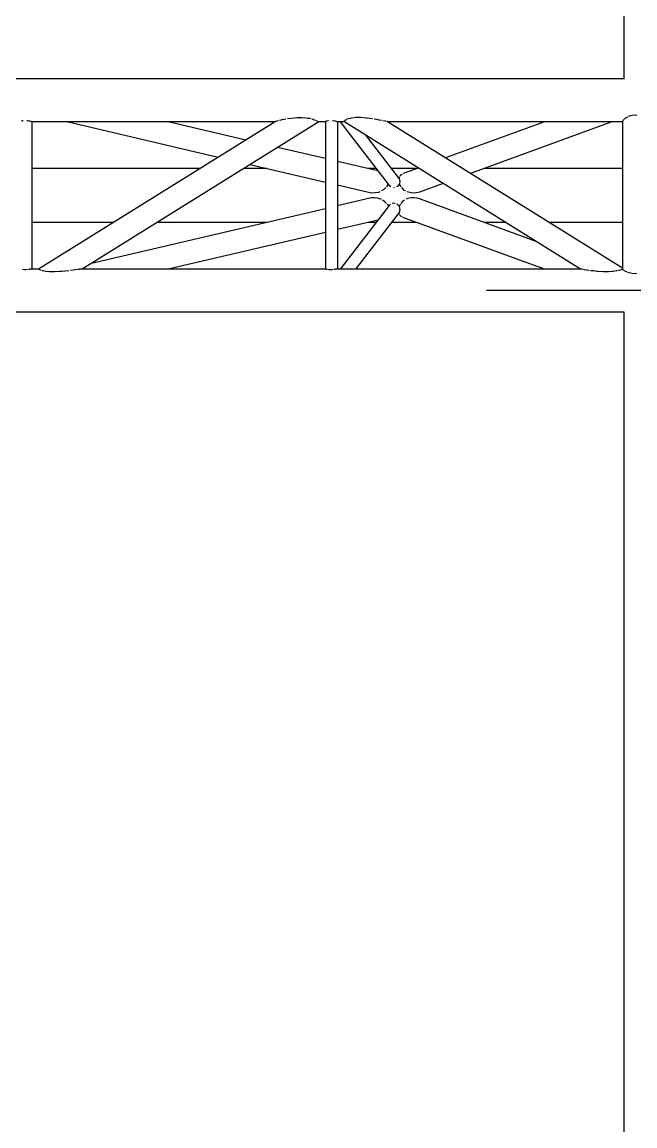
# Model space of a CAD drawing. Header units: millimetres. Extents: x 150209.93 to 150215.05, y 136675.65 to 136679.93.
# Drawn here: x 150210.8311 to 150210.9472, y 136678.2748 to 136678.4837 of the extents above; entities that cross this region are included whole.
import ezdxf

# ---------------------------------------------------------------- set-up
doc = ezdxf.new("R2010")
doc.units = ezdxf.units.MM
doc.header["$LTSCALE"] = 0.25
doc.linetypes.add('CENTER', pattern=[50.8, 31.75, -6.35, 6.35, -6.35])
doc.linetypes.add('XKITLINE00', pattern=[0])

# ---------------------------------------------------------------- blocks, each defined once
blk = doc.blocks.new('çatıı')
at = {"color": 8, "linetype": 'XKITLINE00'}
for p, q in [((10084.2, 15630.6), (10084.2, 14210.5)), ((10084.2, 14210.6), (9008.6, 14210.6)), ((9514.9, 14171), (9513.6, 14170.7)), ((9515.5, 14171.1), (9514.9, 14171)), ((9520, 14171), (9519, 14171.1)), ((9521.6, 14170.6), (9520, 14171)), ((9521.9, 14170.5), (9521.6, 14170.6)), ((9522.8, 14170.3), (9521.9, 14170.5)), ((9522.8, 14170.3), (9522.8, 14170.3)), ((9523.6, 14170.1), (9523.1, 14170.3)), ((9754.6, 14170.3), (9754.2, 14170.1)), ((9754.9, 14170.4), (9754.7, 14170.3)), ((9755.2, 14170.5), (9754.9, 14170.4)), ((9757.2, 14171.1), (9755.2, 14170.5)), ((9759.7, 14171.6), (9758, 14171.3)), ((9760.5, 14171.9), (9759.7, 14171.6)), ((9764, 14172.5), (9760.5, 14171.9)), ((9769.6, 14173.3), (9765.6, 14172.8)), ((9774.6, 14173.8), (9769.6, 14173.3)), ((9779.3, 14173.9), (9774.6, 14173.8)), ((9783.4, 14173.6), (9779.3, 14173.9)), ((9784.5, 14173.3), (9783.4, 14173.6)), ((9787, 14173), (9784.5, 14173.3)), ((9787.7, 14172.8), (9787, 14173)), ((9789.9, 14172.2), (9788.7, 14172.5)), ((9791, 14171.6), (9789.9, 14172.2)), ((9792.1, 14171.4), (9791, 14171.6)), ((9792.3, 14171.3), (9792.1, 14171.4)), ((9793.7, 14170.7), (9792.7, 14171.1)), ((9793.7, 14170.7), (9793.8, 14170.5)), ((9794.4, 14170.3), (9793.8, 14170.5)), ((9794.8, 14170.2), (9794.7, 14170.3)), ((9794.8, 14170.2), (9795.1, 14170)), ((9801.7, 14170.3), (9801.6, 14170.1)), ((9801.9, 14170.4), (9801.8, 14170.3)), ((9802.3, 14170.5), (9801.9, 14170.4)), ((9802.7, 14170.7), (9802.3, 14170.5)), ((9803.9, 14171.1), (9802.7, 14170.7)), ((9804.4, 14171.1), (9803.9, 14171.1)), ((9809.1, 14171), (9808.2, 14171.1)), ((9810.6, 14170.7), (9809.1, 14171)), ((9811, 14170.5), (9810.6, 14170.7)), ((9811.9, 14170.4), (9811, 14170.5)), ((9811.9, 14170.3), (9811.9, 14170.4)), ((9812.7, 14170.1), (9812.2, 14170.3)), ((9819, 14170.3), (9818.9, 14170.2)), ((9819.2, 14170.5), (9819.1, 14170.3)), ((9819.7, 14171.1), (9819.2, 14170.6)), ((9819.2, 14170.6), (9819.2, 14170.5)), ((9819.9, 14171.3), (9819.8, 14171.3)), ((9820.9, 14171.7), (9819.9, 14171.3)), ((9821.3, 14172.1), (9820.9, 14171.7)), ((9822.5, 14172.5), (9821.3, 14172.1)), ((9823.6, 14172.9), (9823.3, 14172.8)), ((9826.2, 14173.4), (9823.6, 14172.9)), ((9826.7, 14173.6), (9826.2, 14173.4)), ((9830.6, 14174), (9826.7, 14173.6)), ((9835.2, 14174), (9830.6, 14174)), ((9840.4, 14173.5), (9835.2, 14174)), ((9841.2, 14173.4), (9840.4, 14173.5)), ((9845.7, 14172.9), (9841.2, 14173.4)), ((9846.2, 14172.8), (9845.7, 14172.9)), ((9850.7, 14172.1), (9847.9, 14172.5)), ((9852.5, 14171.7), (9850.7, 14172.1)), ((9855, 14171.3), (9852.5, 14171.7)), ((9858.3, 14170.5), (9855.8, 14171.1)), ((9858.4, 14170.5), (9858.3, 14170.5)), ((9859.2, 14170.3), (9858.4, 14170.5)), ((9860.1, 14170.2), (9859.7, 14170.3)), ((10082.9, 14170.5), (10082.7, 14170.4)), ((10082.7, 14170.4), (10082.7, 14031.3)), ((10083.1, 14171.1), (10082.9, 14170.5)), ((10083.7, 14171.7), (10083.2, 14171.3)), ((10084.1, 14172.3), (10083.7, 14171.7)), ((10084.5, 14172.5), (10084.1, 14172.3)), ((10085.6, 14173.4), (10084.8, 14172.8)), ((10085.7, 14173.5), (10085.6, 14173.4)), ((10087.4, 14174.5), (10085.7, 14173.5)), ((10090.3, 14175.7), (10088, 14174.9)), ((10090.5, 14175.7), (10090.3, 14175.7)), ((10093.3, 14176.2), (10090.5, 14175.7)), ((10096.4, 14176), (10093.3, 14176.2)), ((9523.7, 14170), (9523.6, 14170.1)), ((9523.9, 14170), (9523.7, 14170)), ((9754, 14170), (9523.9, 14170)), ((9523.9, 14170), (9523.9, 14030.6)), ((9523.9, 14170), (9523.9, 14170)), ((9754.2, 14170.1), (9530.2, 14030.6)), ((9700.2, 14136.4), (9556.9, 14170)), ((9795.4, 14170), (9571.5, 14030.6)), ((9726.4, 14152.8), (9652.9, 14170)), ((9795.4, 14170), (9795.1, 14170)), ((9801.6, 14170), (9795.3, 14170)), ((9795.3, 14170), (9795.4, 14170)), ((9801.6, 14170.1), (9801.6, 14030.6)), ((9812.8, 14170), (9812.7, 14170.1)), ((9813, 14170), (9812.8, 14170)), ((9819.2, 14170), (9813, 14170)), ((9813, 14170), (9813, 14030.6)), ((9813, 14170), (9813, 14170)), ((9815.7, 14170), (9861.9, 14109.8)), ((10043.1, 14030.6), (9818.9, 14170.2)), ((9860.5, 14170), (9860.1, 14170.2)), ((9860.5, 14170), (9860.5, 14170)), ((10082.7, 14031.6), (9860.5, 14170)), ((10082.7, 14170), (9860.6, 14170)), ((10009, 14170), (9915.4, 14135.8)), ((10072.7, 14170), (9939, 14121.1)), ((9839.9, 14157.1), (9871.3, 14116.2)), ((9801.6, 14135.2), (9756.4, 14145.7)), ((9801.6, 14112.7), (9730.2, 14129.4)), ((9851.3, 14123.5), (9813, 14132.5)), ((9682.9, 14125.7), (9523.9, 14125.7)), ((9746.1, 14125.7), (9724.2, 14125.7)), ((9849.7, 14125.7), (9842.2, 14125.7)), ((9887.7, 14125.7), (9864.1, 14125.7)), ((9872.6, 14119.2), (9872.1, 14118.5)), ((9873.1, 14119.6), (9872.6, 14119.2)), ((9874.1, 14120.5), (9873.1, 14119.6)), ((9874.2, 14120.6), (9874.1, 14120.5)), ((9876.2, 14121.5), (9875.2, 14121)), ((9889.4, 14126.3), (9876.2, 14121.5)), ((10082.7, 14125.7), (9951.5, 14125.7)), ((9842.5, 14103.1), (9813, 14110)), ((9858.9, 14107.8), (9857.1, 14106.2)), ((9860.5, 14110), (9859.4, 14108.5)), ((9861, 14110.9), (9860.5, 14110)), ((9863.1, 14108.7), (9861.9, 14109.8)), ((9863.5, 14108.5), (9863.1, 14108.7)), ((9866.4, 14107.7), (9866.1, 14107.8)), ((9866.5, 14107.8), (9866.4, 14107.7)), ((9869.7, 14108.9), (9868.8, 14108.5)), ((9870.8, 14110), (9869.7, 14108.9)), ((9870.9, 14110.1), (9870.8, 14110)), ((9871.5, 14111.1), (9870.9, 14110.1)), ((9871.4, 14116.8), (9871.2, 14116.3)), ((9871.3, 14116.2), (9871.6, 14115.5)), ((9871.5, 14117.5), (9871.4, 14116.8)), ((9871.8, 14118), (9871.5, 14117.5)), ((9871.7, 14111.7), (9871.5, 14111.1)), ((9871.5, 14111.2), (9872.2, 14110)), ((9871.6, 14115.5), (9871.8, 14115.1)), ((9871.9, 14113.4), (9871.7, 14111.7)), ((9871.8, 14115.1), (9871.9, 14113.6)), ((9871.9, 14113.6), (9871.9, 14113.4)), ((9872.2, 14110), (9872.6, 14109)), ((9872.6, 14109), (9873, 14108.5)), ((9873.6, 14107.8), (9874.1, 14107)), ((9913, 14111.6), (9890.7, 14103.5)), ((9844.9, 14098), (9813, 14090.5)), ((9845.6, 14102.6), (9842.5, 14103.1)), ((9848, 14098.1), (9844.9, 14098)), ((9848.8, 14102.7), (9845.6, 14102.6)), ((9851.1, 14097.8), (9848, 14098.1)), ((9851.8, 14103.3), (9848.8, 14102.7)), ((9853.9, 14096.9), (9851.1, 14097.8)), ((9853.2, 14103.9), (9851.8, 14103.3)), ((9856.9, 14106), (9854.8, 14104.6)), ((9857.1, 14106.2), (9856.9, 14106)), ((9875.1, 14106.2), (9874.1, 14107)), ((9876.2, 14105.2), (9875.1, 14106.2)), ((9877.3, 14104.6), (9876.2, 14105.2)), ((9879.5, 14097.4), (9878, 14096.7)), ((9878.6, 14103.9), (9878.6, 14103.9)), ((9881.5, 14103), (9878.6, 14103.9)), ((9882.4, 14098), (9879.5, 14097.4)), ((9884.5, 14102.6), (9881.5, 14103)), ((9885.5, 14098.1), (9882.4, 14098)), ((9887.7, 14102.8), (9884.5, 14102.6)), ((9888.6, 14097.7), (9885.5, 14098.1)), ((9890.7, 14103.5), (9887.7, 14102.8)), ((9891.6, 14096.8), (9888.6, 14097.7)), ((9801.6, 14087.8), (9580.1, 14035.9)), ((9862, 14090.9), (9815.7, 14030.6)), ((9854.3, 14096.7), (9853.9, 14096.9)), ((9856.4, 14095.5), (9855.6, 14096)), ((9857.6, 14094.5), (9856.4, 14095.5)), ((9858.6, 14093.8), (9857.6, 14094.5)), ((9858.6, 14093.8), (9859.4, 14092.8)), ((9860, 14092.1), (9860.4, 14091.7)), ((9860.4, 14091.7), (9860.9, 14090.7)), ((9860.9, 14090.7), (9861.4, 14090.1)), ((9863.2, 14092.1), (9862, 14090.9)), ((9863.3, 14092.1), (9863.2, 14092.1)), ((9866.5, 14093), (9864.8, 14092.8)), ((9867.5, 14092.8), (9866.5, 14093)), ((9869.8, 14091.8), (9869.2, 14092.1)), ((9870.9, 14090.7), (9869.8, 14091.8)), ((9871.1, 14090.6), (9870.9, 14090.7)), ((9871.1, 14090.6), (9871.4, 14090.1)), ((9871.7, 14090.5), (9871.4, 14089.9)), ((9871.4, 14090.1), (9871.4, 14089.9)), ((9871.4, 14089.9), (9871.8, 14088.8)), ((9871.8, 14090.7), (9871.7, 14090.5)), ((9872.6, 14092.1), (9871.8, 14090.7)), ((9871.8, 14088.8), (9871.8, 14088.1)), ((9871.8, 14087.9), (9871.9, 14087.2)), ((9871.9, 14087), (9871.8, 14085.7)), ((9871.9, 14087.2), (9871.9, 14087)), ((9874.7, 14094.5), (9873, 14092.8)), ((9876.6, 14096), (9874.7, 14094.6)), ((9874.7, 14094.6), (9874.7, 14094.5)), ((10001.2, 14056.7), (9891.6, 14096.8)), ((9851.4, 14077.1), (9813, 14068.1)), ((9871.3, 14084.3), (9830.1, 14030.6)), ((9871, 14083.9), (9871.5, 14082.6)), ((9871.6, 14085.1), (9871.3, 14084.3)), ((9871.8, 14085.5), (9871.6, 14085.1)), ((9871.8, 14085.6), (9871.8, 14085.5)), ((9871.8, 14082.1), (9872.8, 14081.1)), ((9872.8, 14081.1), (9873.1, 14080.7)), ((9874.2, 14080), (9873.1, 14080.7)), ((10009, 14030.6), (9874.9, 14079.6)), ((9601.3, 14074.9), (9523.9, 14074.9)), ((9746.4, 14074.9), (9642.6, 14074.9)), ((9849.7, 14074.9), (9841.8, 14074.9)), ((9887.8, 14074.9), (9864.1, 14074.9)), ((9972, 14074.9), (9951.4, 14074.9)), ((10082.7, 14074.9), (10013.3, 14074.9)), ((9801.6, 14065.4), (9652.7, 14030.6)), ((9514.9, 14030.2), (9514.8, 14030.2)), ((9516.4, 14030.1), (9514.9, 14030.2)), ((9518.2, 14030.1), (9516.4, 14030.1)), ((9519.6, 14030.2), (9518.2, 14030.1)), ((9521.6, 14030.4), (9520.5, 14030.3)), ((9521.9, 14030.5), (9521.6, 14030.4)), ((9522.8, 14030.5), (9521.9, 14030.5)), ((9523.2, 14030.5), (9522.8, 14030.5)), ((9530.2, 14030.6), (9523.4, 14030.6)), ((9530.4, 14030.5), (9530.2, 14030.5)), ((9530.2, 14030.5), (9530.2, 14030.5)), ((9530.4, 14030.5), (9530.6, 14030.3)), ((9530.7, 14030.2), (9530.7, 14030.1)), ((9531.9, 14029.8), (9530.7, 14030.1)), ((9532.1, 14029.6), (9531.9, 14029.8)), ((9532.8, 14029.4), (9532.1, 14029.6)), ((9534.1, 14029), (9533.5, 14029.2)), ((9537.1, 14028.5), (9534.1, 14029)), ((9540.6, 14028.1), (9537.1, 14028.5)), ((9545.1, 14028.1), (9540.6, 14028.1)), ((9550.2, 14028.4), (9545.1, 14028.1)), ((9551.9, 14028.5), (9550.2, 14028.4)), ((9555.4, 14028.8), (9551.9, 14028.5)), ((9558.8, 14029.2), (9555.4, 14028.8)), ((9563.2, 14029.8), (9560.5, 14029.4)), ((9564.9, 14030), (9563.2, 14029.8)), ((9566.5, 14030.2), (9564.9, 14030)), ((9568.4, 14030.4), (9567.4, 14030.3)), ((9569, 14030.5), (9568.4, 14030.4)), ((9570.5, 14030.5), (9569, 14030.5)), ((9801.6, 14030.6), (9570.7, 14030.6)), ((9801.9, 14030.5), (9801.7, 14030.5)), ((9802.3, 14030.5), (9801.9, 14030.5)), ((9802.7, 14030.4), (9802.3, 14030.5)), ((9803.3, 14030.3), (9802.7, 14030.4)), ((9805.5, 14030.1), (9803.9, 14030.2)), ((9807.3, 14030.1), (9805.5, 14030.1)), ((9808.5, 14030.2), (9807.3, 14030.1)), ((9810.6, 14030.4), (9809.6, 14030.3)), ((9811, 14030.5), (9810.6, 14030.4)), ((9811.9, 14030.5), (9811, 14030.5)), ((9812.3, 14030.5), (9811.9, 14030.5)), ((10043.2, 14030.6), (9812.4, 14030.6)), ((10044.1, 14030.5), (10043.3, 14030.5)), ((10044.2, 14030.5), (10044.1, 14030.5)), ((10045.3, 14030.3), (10044.2, 14030.5)), ((10046.8, 14030), (10046, 14030.2)), ((10048.7, 14029.8), (10046.8, 14030)), ((10050.4, 14029.5), (10048.7, 14029.8)), ((10051.1, 14029.4), (10050.4, 14029.5)), ((10054.9, 14028.9), (10052.6, 14029.2)), ((10058.9, 14028.5), (10054.9, 14028.9)), ((10059.8, 14028.4), (10058.9, 14028.5)), ((10064.8, 14028.1), (10059.8, 14028.4)), ((10069.4, 14028.1), (10064.8, 14028.1)), ((10073.4, 14028.5), (10069.4, 14028.1)), ((10073.8, 14028.5), (10073.4, 14028.5)), ((10076.9, 14028.9), (10073.8, 14028.5)), ((10078.1, 14029.2), (10076.9, 14028.9)), ((10079.6, 14029.5), (10079.1, 14029.4)), ((10080.3, 14029.8), (10079.6, 14029.5)), ((10081.8, 14030.1), (10080.3, 14029.8)), ((10082.1, 14030.2), (10081.8, 14030.1)), ((10082.9, 14030.4), (10082.5, 14030.3)), ((10082.7, 14031.3), (10082.8, 14030.8)), ((10082.9, 14030.6), (10082.9, 14030.4)), ((10082.9, 14030.4), (10083, 14030.3)), ((10083.1, 14030.2), (10083.1, 14030.1)), ((10083.7, 14029.8), (10083.1, 14030.1)), ((10083.7, 14029.8), (10084.1, 14029.4)), ((10085.6, 14028.6), (10084.5, 14029.2)), ((10085.7, 14028.5), (10085.6, 14028.6)), ((10086.8, 14028), (10085.7, 14028.5)), ((10087.9, 14027.4), (10087.4, 14027.7)), ((10090.3, 14026.8), (10087.9, 14027.4)), ((10090.5, 14026.7), (10090.3, 14026.8)), ((10093.3, 14026.2), (10090.5, 14026.7)), ((10096.4, 14026.4), (10093.3, 14026.2)), ((10084.2, 13990), (9008.6, 13990)), ((10084.2, 13990.4), (10084.2, 12570.4))]:
    blk.add_line(p, q, dxfattribs=at)
at = {"color": 8, "linetype": 'CENTER'}
blk.add_line((10454.1, 14010.3), (9008.6, 14010.3), dxfattribs=at)

msp = doc.modelspace()

# ---------------------------------------------------------------- block references
at = {"xscale": 0.0002000170049888334, "yscale": 0.0002000170049888334, "zscale": 0.0002000170049888334}
msp.add_blockref('çatıı', (150208.92807, 136675.63059), dxfattribs=at)

doc.saveas('drawing.dxf')
